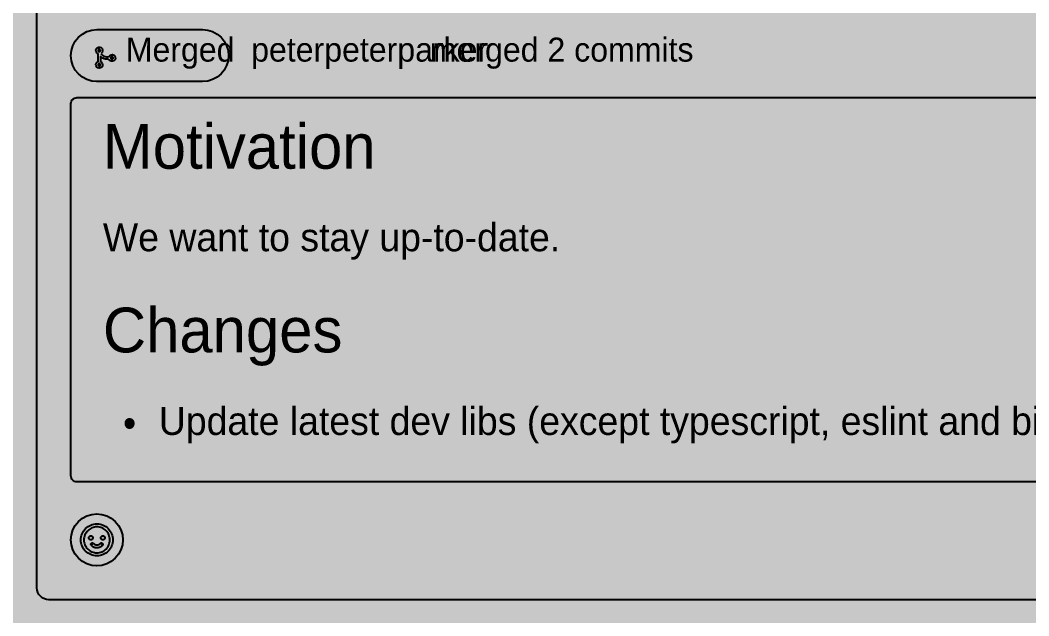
# Model space of a CAD drawing. Extents: x 0 to 2255, y 1 to 8699.
# Drawn here: x 336 to 840, y 6420 to 6718 of the extents above; entities that cross this region are included whole.
import ezdxf

# ---------------------------------------------------------------- set-up
doc = ezdxf.new("R2010")
doc.units = 0

msp = doc.modelspace()

# ---------------------------------------------------------------- hatches: boundary and pattern name
at = {"true_color": 0x0d1117}
for points in [[(0, 8699), (1280, 8699), (1280, 0.77), (0, 0.77)], [(0, 8635), (1280, 8635), (1280, 0.77), (0, 0.77)], [(350, 6825.13), (998.03, 6825.13), (998.03, 6825.13), (999.2, 6825.02), (1000.33, 6824.68), (1001.37, 6824.12), (1002.28, 6823.38), (1003.02, 6822.47), (1003.58, 6821.43), (1003.92, 6820.3), (1004.03, 6819.13), (1004.03, 6433.8), (1004.03, 6433.8), (1003.92, 6432.63), (1003.58, 6431.5), (1003.02, 6430.47), (1002.28, 6429.56), (1001.37, 6428.81), (1000.33, 6428.26), (999.2, 6427.92), (998.03, 6427.8), (350, 6427.8), (350, 6427.8), (348.83, 6427.92), (347.7, 6428.26), (346.67, 6428.81), (345.76, 6429.56), (345.01, 6430.47), (344.46, 6431.5), (344.12, 6432.63), (344, 6433.8), (344, 6819.13), (344, 6819.13), (344.12, 6820.3), (344.46, 6821.43), (345.01, 6822.47), (345.76, 6823.38), (346.67, 6824.12), (347.7, 6824.68), (348.83, 6825.02), (350, 6825.13)]]:
    msp.add_hatch(color=256, dxfattribs=at).paths.add_polyline_path(points, flags=0)
at = {"true_color": 0x010409}
msp.add_hatch(color=256, dxfattribs=at).paths.add_polyline_path([(0, 8635), (1280, 8635), (1280, 0.77), (0, 0.77)], flags=0)
at = {"true_color": 0x8957e5}
msp.add_hatch(color=256, dxfattribs=at).paths.add_polyline_path([(374, 6713.13), (426.93, 6713.13), (426.93, 6713.13), (429.47, 6712.88), (431.91, 6712.14), (434.16, 6710.94), (436.13, 6709.33), (437.74, 6707.36), (438.94, 6705.11), (439.68, 6702.67), (439.93, 6700.13), (439.93, 6700.13), (439.93, 6700.13), (439.68, 6697.6), (438.94, 6695.16), (437.74, 6692.91), (436.13, 6690.94), (434.16, 6689.32), (431.91, 6688.12), (429.47, 6687.38), (426.93, 6687.13), (374, 6687.13), (374, 6687.13), (371.46, 6687.38), (369.03, 6688.12), (366.78, 6689.32), (364.81, 6690.94), (363.19, 6692.91), (361.99, 6695.16), (361.25, 6697.6), (361, 6700.13), (361, 6700.13), (361, 6700.13), (361.25, 6702.67), (361.99, 6705.11), (363.19, 6707.36), (364.81, 6709.33), (366.78, 6710.94), (369.03, 6712.14), (371.46, 6712.88), (374, 6713.13)], flags=0)
at = {"true_color": 0xffffff}
h = msp.add_hatch(color=256, dxfattribs=at)
h.paths.add_polyline_path([(376.09, 6701.27), (376.46, 6700.69), (376.94, 6700.21), (377.51, 6699.84), (378.15, 6699.61), (378.83, 6699.51), (379.51, 6699.51), (380.06, 6699.72), (380.48, 6700.24), (381.08, 6700.56), (381.76, 6700.62), (382.4, 6700.41), (382.91, 6699.96), (383.2, 6699.35), (383.23, 6698.67), (382.98, 6698.03), (382.51, 6697.55), (381.88, 6697.29), (381.2, 6697.3), (380.58, 6697.57), (380.12, 6698.07), (379.64, 6698.38), (378.95, 6698.38), (378.27, 6698.43), (377.61, 6698.59), (376.98, 6698.85), (376.4, 6699.21), (375.88, 6699.66), (375.75, 6699.29), (375.75, 6698.61), (375.75, 6697.93), (375.75, 6697.24), (376.27, 6696.86), (376.69, 6696.33), (376.87, 6695.68), (376.78, 6695.01), (376.43, 6694.42), (375.87, 6694.03), (375.21, 6693.88), (374.54, 6694.01), (373.98, 6694.39), (373.61, 6694.96), (373.5, 6695.63), (373.66, 6696.29), (374.07, 6696.83), (374.62, 6697.2), (374.62, 6697.88), (374.62, 6698.56), (374.62, 6699.25), (374.62, 6699.93), (374.62, 6700.61), (374.45, 6701.18), (373.91, 6701.59), (373.58, 6702.19), (373.51, 6702.86), (373.71, 6703.51), (374.15, 6704.03), (374.76, 6704.33), (375.44, 6704.36), (376.08, 6704.13), (376.57, 6703.66), (376.84, 6703.04), (376.84, 6702.36), (376.58, 6701.74), (376.09, 6701.27)], flags=0)
h.paths.add_polyline_path([(375.19, 6695.01), (375.24, 6695.01), (375.3, 6695.02), (375.35, 6695.03), (375.4, 6695.05), (375.45, 6695.07), (375.5, 6695.1), (375.54, 6695.14), (375.59, 6695.17), (375.62, 6695.21), (375.66, 6695.26), (375.68, 6695.31), (375.71, 6695.36), (375.73, 6695.41), (375.74, 6695.46), (375.75, 6695.52), (375.75, 6695.57), (375.75, 6695.63), (375.74, 6695.68), (375.73, 6695.73), (375.71, 6695.79), (375.68, 6695.84), (375.66, 6695.88), (375.62, 6695.93), (375.59, 6695.97), (375.54, 6696.01), (375.5, 6696.04), (375.45, 6696.07), (375.4, 6696.09), (375.35, 6696.11), (375.3, 6696.12), (375.24, 6696.13), (375.19, 6696.13), (375.13, 6696.13), (375.08, 6696.12), (375.02, 6696.11), (374.97, 6696.09), (374.92, 6696.07), (374.88, 6696.04), (374.83, 6696.01), (374.79, 6695.97), (374.75, 6695.93), (374.72, 6695.88), (374.69, 6695.84), (374.67, 6695.79), (374.65, 6695.73), (374.64, 6695.68), (374.63, 6695.63), (374.62, 6695.57), (374.63, 6695.52), (374.64, 6695.46), (374.65, 6695.41), (374.67, 6695.36), (374.69, 6695.31), (374.72, 6695.26), (374.75, 6695.21), (374.79, 6695.17), (374.83, 6695.14), (374.88, 6695.1), (374.92, 6695.07), (374.97, 6695.05), (375.02, 6695.03), (375.08, 6695.02), (375.13, 6695.01), (375.19, 6695.01)], flags=0)
h.paths.add_polyline_path([(381.56, 6698.38), (381.62, 6698.39), (381.67, 6698.39), (381.73, 6698.41), (381.78, 6698.43), (381.83, 6698.45), (381.87, 6698.48), (381.92, 6698.51), (381.96, 6698.55), (382, 6698.59), (382.03, 6698.63), (382.06, 6698.68), (382.08, 6698.73), (382.1, 6698.78), (382.11, 6698.84), (382.12, 6698.89), (382.12, 6698.95), (382.12, 6699), (382.11, 6699.06), (382.1, 6699.11), (382.08, 6699.16), (382.06, 6699.21), (382.03, 6699.26), (382, 6699.3), (381.96, 6699.34), (381.92, 6699.38), (381.87, 6699.41), (381.83, 6699.44), (381.78, 6699.47), (381.73, 6699.48), (381.67, 6699.5), (381.62, 6699.51), (381.56, 6699.51), (381.51, 6699.51), (381.45, 6699.5), (381.4, 6699.48), (381.35, 6699.47), (381.3, 6699.44), (381.25, 6699.41), (381.21, 6699.38), (381.16, 6699.34), (381.13, 6699.3), (381.09, 6699.26), (381.07, 6699.21), (381.04, 6699.16), (381.02, 6699.11), (381.01, 6699.06), (381, 6699), (381, 6698.95), (381, 6698.89), (381.01, 6698.84), (381.02, 6698.78), (381.04, 6698.73), (381.07, 6698.68), (381.09, 6698.63), (381.13, 6698.59), (381.16, 6698.55), (381.21, 6698.51), (381.25, 6698.48), (381.3, 6698.45), (381.35, 6698.43), (381.4, 6698.41), (381.45, 6698.39), (381.51, 6698.39), (381.56, 6698.38)], flags=0)
h.paths.add_polyline_path([(375.75, 6702.7), (375.75, 6702.75), (375.74, 6702.81), (375.73, 6702.86), (375.71, 6702.91), (375.68, 6702.96), (375.65, 6703.01), (375.62, 6703.05), (375.58, 6703.09), (375.54, 6703.13), (375.5, 6703.16), (375.45, 6703.19), (375.4, 6703.21), (375.35, 6703.23), (375.3, 6703.25), (375.24, 6703.25), (375.19, 6703.26), (375.13, 6703.25), (375.08, 6703.25), (375.02, 6703.23), (374.97, 6703.21), (374.92, 6703.19), (374.87, 6703.16), (374.83, 6703.13), (374.79, 6703.09), (374.75, 6703.05), (374.72, 6703), (374.69, 6702.96), (374.67, 6702.91), (374.65, 6702.86), (374.64, 6702.8), (374.63, 6702.75), (374.62, 6702.69), (374.63, 6702.64), (374.64, 6702.58), (374.65, 6702.53), (374.67, 6702.48), (374.69, 6702.43), (374.72, 6702.38), (374.75, 6702.34), (374.79, 6702.29), (374.83, 6702.26), (374.88, 6702.23), (374.92, 6702.2), (374.97, 6702.17), (375.03, 6702.16), (375.08, 6702.14), (375.13, 6702.13), (375.19, 6702.13), (375.24, 6702.13), (375.3, 6702.14), (375.35, 6702.16), (375.4, 6702.18), (375.45, 6702.2), (375.5, 6702.23), (375.55, 6702.26), (375.59, 6702.3), (375.62, 6702.34), (375.66, 6702.38), (375.68, 6702.43), (375.71, 6702.48), (375.73, 6702.53), (375.74, 6702.59), (375.75, 6702.64), (375.75, 6702.7)], flags=0)
at = {"true_color": 0x151b23}
for points in [[(364, 6679.13), (984.03, 6679.13), (984.03, 6679.13), (984.62, 6679.08), (985.18, 6678.9), (985.7, 6678.63), (986.15, 6678.25), (986.53, 6677.8), (986.8, 6677.28), (986.98, 6676.72), (987.03, 6676.13), (987.03, 6489.8), (987.03, 6489.8), (986.98, 6489.21), (986.8, 6488.65), (986.53, 6488.13), (986.15, 6487.68), (985.7, 6487.31), (985.18, 6487.03), (984.62, 6486.86), (984.03, 6486.8), (364, 6486.8), (364, 6486.8), (363.41, 6486.86), (362.85, 6487.03), (362.33, 6487.31), (361.88, 6487.68), (361.51, 6488.13), (361.23, 6488.65), (361.06, 6489.21), (361, 6489.8), (361, 6676.13), (361, 6676.13), (361.06, 6676.72), (361.23, 6677.28), (361.51, 6677.8), (361.88, 6678.25), (362.33, 6678.63), (362.85, 6678.9), (363.41, 6679.08), (364, 6679.13)], [(374, 6470.8), (374, 6470.8), (374, 6470.8), (376.54, 6470.55), (378.97, 6469.81), (381.22, 6468.61), (383.19, 6466.99), (384.81, 6465.02), (386.01, 6462.77), (386.75, 6460.34), (387, 6457.8), (387, 6457.8), (387, 6457.8), (386.75, 6455.26), (386.01, 6452.83), (384.81, 6450.58), (383.19, 6448.61), (381.22, 6446.99), (378.97, 6445.79), (376.54, 6445.05), (374, 6444.8), (374, 6444.8), (374, 6444.8), (371.46, 6445.05), (369.03, 6445.79), (366.78, 6446.99), (364.81, 6448.61), (363.19, 6450.58), (361.99, 6452.83), (361.25, 6455.26), (361, 6457.8), (361, 6457.8), (361, 6457.8), (361.25, 6460.34), (361.99, 6462.77), (363.19, 6465.02), (364.81, 6466.99), (366.78, 6468.61), (369.03, 6469.81), (371.46, 6470.55), (374, 6470.8)]]:
    msp.add_hatch(color=256, dxfattribs=at).paths.add_polyline_path(points, flags=0)
at = {"true_color": 0x9198a1}
h = msp.add_hatch(color=256, dxfattribs=at)
h.paths.add_polyline_path([(374, 6465.8), (374.78, 6465.76), (375.56, 6465.65), (376.32, 6465.46), (377.06, 6465.19), (377.77, 6464.86), (378.44, 6464.45), (379.08, 6463.98), (379.66, 6463.46), (380.18, 6462.88), (380.65, 6462.24), (381.06, 6461.57), (381.39, 6460.86), (381.66, 6460.12), (381.85, 6459.36), (381.96, 6458.58), (382, 6457.8), (381.96, 6457.02), (381.85, 6456.24), (381.66, 6455.48), (381.39, 6454.74), (381.06, 6454.03), (380.65, 6453.36), (380.18, 6452.72), (379.66, 6452.14), (379.08, 6451.62), (378.44, 6451.15), (377.77, 6450.74), (377.06, 6450.41), (376.32, 6450.14), (375.56, 6449.95), (374.78, 6449.84), (374, 6449.8), (373.22, 6449.84), (372.44, 6449.95), (371.68, 6450.14), (370.94, 6450.41), (370.23, 6450.74), (369.56, 6451.15), (368.92, 6451.62), (368.34, 6452.14), (367.82, 6452.72), (367.35, 6453.36), (366.94, 6454.03), (366.61, 6454.74), (366.34, 6455.48), (366.15, 6456.24), (366.04, 6457.02), (366, 6457.8), (366.04, 6458.58), (366.15, 6459.36), (366.34, 6460.12), (366.61, 6460.86), (366.94, 6461.57), (367.35, 6462.24), (367.82, 6462.88), (368.34, 6463.46), (368.92, 6463.98), (369.56, 6464.45), (370.23, 6464.86), (370.94, 6465.19), (371.68, 6465.46), (372.44, 6465.65), (373.22, 6465.76), (374, 6465.8)], flags=0)
h.paths.add_polyline_path([(367.5, 6457.8), (367.53, 6457.16), (367.62, 6456.53), (367.78, 6455.91), (367.99, 6455.31), (368.27, 6454.74), (368.59, 6454.19), (368.98, 6453.68), (369.4, 6453.2), (369.88, 6452.78), (370.39, 6452.39), (370.94, 6452.07), (371.51, 6451.79), (372.11, 6451.58), (372.73, 6451.42), (373.36, 6451.33), (374, 6451.3), (374.64, 6451.33), (375.27, 6451.42), (375.89, 6451.58), (376.49, 6451.79), (377.06, 6452.07), (377.61, 6452.39), (378.12, 6452.78), (378.6, 6453.2), (379.02, 6453.68), (379.41, 6454.19), (379.73, 6454.74), (380.01, 6455.31), (380.22, 6455.91), (380.38, 6456.53), (380.47, 6457.16), (380.5, 6457.8), (380.47, 6458.44), (380.38, 6459.07), (380.22, 6459.69), (380.01, 6460.29), (379.73, 6460.86), (379.41, 6461.41), (379.02, 6461.92), (378.6, 6462.4), (378.12, 6462.82), (377.61, 6463.21), (377.06, 6463.53), (376.49, 6463.81), (375.89, 6464.02), (375.27, 6464.18), (374.64, 6464.27), (374, 6464.3), (373.36, 6464.27), (372.73, 6464.18), (372.11, 6464.02), (371.51, 6463.81), (370.94, 6463.53), (370.39, 6463.21), (369.88, 6462.82), (369.4, 6462.4), (368.98, 6461.92), (368.59, 6461.41), (368.27, 6460.86), (367.99, 6460.29), (367.78, 6459.69), (367.62, 6459.07), (367.53, 6458.44), (367.5, 6457.8)], flags=0)
h.paths.add_polyline_path([(371.32, 6456.16), (371.55, 6456.27), (371.81, 6456.3), (372.05, 6456.24), (372.27, 6456.09), (372.44, 6455.9), (372.63, 6455.73), (372.84, 6455.59), (373.08, 6455.48), (373.32, 6455.39), (373.57, 6455.34), (373.82, 6455.31), (374.08, 6455.3), (374.34, 6455.32), (374.59, 6455.37), (374.84, 6455.44), (375.07, 6455.55), (375.29, 6455.68), (375.49, 6455.84), (375.67, 6456.02), (375.86, 6456.19), (376.1, 6456.29), (376.35, 6456.3), (376.6, 6456.22), (376.8, 6456.07), (376.94, 6455.85), (377, 6455.6), (376.97, 6455.35), (376.86, 6455.12), (376.73, 6454.96), (376.56, 6454.77), (376.36, 6454.6), (376.16, 6454.45), (375.94, 6454.31), (375.71, 6454.19), (375.48, 6454.08), (375.24, 6453.99), (374.99, 6453.92), (374.74, 6453.86), (374.49, 6453.83), (374.23, 6453.8), (373.97, 6453.8), (373.72, 6453.81), (373.46, 6453.83), (373.21, 6453.88), (372.96, 6453.94), (372.71, 6454.01), (372.47, 6454.1), (372.24, 6454.21), (372.01, 6454.34), (371.8, 6454.48), (371.6, 6454.64), (371.41, 6454.81), (371.23, 6455), (371.22, 6455.18), (371.43, 6455.33), (371.64, 6455.48), (371.65, 6455.48), (371.43, 6455.33), (371.22, 6455.18), (371.06, 6455.25), (371, 6455.5), (371.03, 6455.75), (371.14, 6455.98), (371.32, 6456.16)], flags=0)
h.paths.add_polyline_path([(378, 6458.8), (378, 6458.7), (377.98, 6458.6), (377.96, 6458.51), (377.92, 6458.42), (377.88, 6458.33), (377.83, 6458.24), (377.77, 6458.17), (377.71, 6458.09), (377.63, 6458.03), (377.56, 6457.97), (377.47, 6457.92), (377.38, 6457.88), (377.29, 6457.84), (377.2, 6457.82), (377.1, 6457.8), (377, 6457.8), (376.9, 6457.8), (376.8, 6457.82), (376.71, 6457.84), (376.62, 6457.88), (376.53, 6457.92), (376.44, 6457.97), (376.37, 6458.03), (376.29, 6458.09), (376.23, 6458.17), (376.17, 6458.24), (376.12, 6458.33), (376.08, 6458.42), (376.04, 6458.51), (376.02, 6458.6), (376, 6458.7), (376, 6458.8), (376, 6458.9), (376.02, 6459), (376.04, 6459.09), (376.08, 6459.18), (376.12, 6459.27), (376.17, 6459.36), (376.23, 6459.43), (376.29, 6459.51), (376.37, 6459.57), (376.44, 6459.63), (376.53, 6459.68), (376.62, 6459.72), (376.71, 6459.76), (376.8, 6459.78), (376.9, 6459.8), (377, 6459.8), (377.1, 6459.8), (377.2, 6459.78), (377.29, 6459.76), (377.38, 6459.72), (377.47, 6459.68), (377.56, 6459.63), (377.63, 6459.57), (377.71, 6459.51), (377.77, 6459.43), (377.83, 6459.36), (377.88, 6459.27), (377.92, 6459.18), (377.96, 6459.09), (377.98, 6459), (378, 6458.9), (378, 6458.8)], flags=0)
h.paths.add_polyline_path([(371, 6457.8), (370.9, 6457.8), (370.8, 6457.82), (370.71, 6457.84), (370.62, 6457.88), (370.53, 6457.92), (370.44, 6457.97), (370.37, 6458.03), (370.29, 6458.09), (370.23, 6458.17), (370.17, 6458.24), (370.12, 6458.33), (370.08, 6458.42), (370.04, 6458.51), (370.02, 6458.6), (370, 6458.7), (370, 6458.8), (370, 6458.9), (370.02, 6459), (370.04, 6459.09), (370.08, 6459.18), (370.12, 6459.27), (370.17, 6459.36), (370.23, 6459.43), (370.29, 6459.51), (370.37, 6459.57), (370.44, 6459.63), (370.53, 6459.68), (370.62, 6459.72), (370.71, 6459.76), (370.8, 6459.78), (370.9, 6459.8), (371, 6459.8), (371.1, 6459.8), (371.2, 6459.78), (371.29, 6459.76), (371.38, 6459.72), (371.47, 6459.68), (371.56, 6459.63), (371.63, 6459.57), (371.71, 6459.51), (371.77, 6459.43), (371.83, 6459.36), (371.88, 6459.27), (371.92, 6459.18), (371.96, 6459.09), (371.98, 6459), (372, 6458.9), (372, 6458.8), (372, 6458.7), (371.98, 6458.6), (371.96, 6458.51), (371.92, 6458.42), (371.88, 6458.33), (371.83, 6458.24), (371.77, 6458.17), (371.71, 6458.09), (371.63, 6458.03), (371.56, 6457.97), (371.47, 6457.92), (371.38, 6457.88), (371.29, 6457.84), (371.2, 6457.82), (371.1, 6457.8), (371, 6457.8)], flags=0)
h.paths.add_polyline_path([(376.25, 6455.55), (376.27, 6455.54), (376.29, 6455.52), (376.31, 6455.51), (376.32, 6455.5), (376.34, 6455.49), (376.36, 6455.47), (376.38, 6455.46), (376.4, 6455.45), (376.42, 6455.43), (376.44, 6455.42), (376.45, 6455.41), (376.47, 6455.39), (376.49, 6455.38), (376.51, 6455.37), (376.53, 6455.36), (376.55, 6455.34), (376.56, 6455.33), (376.58, 6455.32), (376.6, 6455.3), (376.62, 6455.29), (376.64, 6455.28), (376.66, 6455.26), (376.68, 6455.25), (376.69, 6455.24), (376.71, 6455.23), (376.73, 6455.21), (376.75, 6455.2), (376.77, 6455.19), (376.79, 6455.17), (376.8, 6455.16), (376.82, 6455.15), (376.84, 6455.13), (376.82, 6455.15), (376.8, 6455.16), (376.79, 6455.17), (376.77, 6455.19), (376.75, 6455.2), (376.73, 6455.21), (376.71, 6455.23), (376.69, 6455.24), (376.68, 6455.25), (376.66, 6455.26), (376.64, 6455.28), (376.62, 6455.29), (376.6, 6455.3), (376.58, 6455.32), (376.56, 6455.33), (376.55, 6455.34), (376.53, 6455.36), (376.51, 6455.37), (376.49, 6455.38), (376.47, 6455.39), (376.45, 6455.41), (376.44, 6455.42), (376.42, 6455.43), (376.4, 6455.45), (376.38, 6455.46), (376.36, 6455.47), (376.34, 6455.49), (376.32, 6455.5), (376.31, 6455.51), (376.29, 6455.52), (376.27, 6455.54), (376.25, 6455.55)], flags=0)

# ---------------------------------------------------------------- linework, layer by layer
at = {"true_color": 0x3d444d}
msp.add_lwpolyline([(998.03, 6427.8), (350, 6427.8), (350, 6427.8), (348.83, 6427.92), (347.7, 6428.26), (346.67, 6428.81), (345.76, 6429.56), (345.01, 6430.47), (344.46, 6431.5), (344.12, 6432.63), (344, 6433.8), (344, 6819.13), (344, 6819.13), (344.12, 6820.3), (344.46, 6821.43), (345.01, 6822.47), (345.76, 6823.38), (346.67, 6824.12), (347.7, 6824.68), (348.83, 6825.02), (350, 6825.13), (350, 6825.13), (998.03, 6825.13)], dxfattribs=at)
at = {"true_color": 0x8957e5}
msp.add_lwpolyline([(374, 6713.13), (426.93, 6713.13), (426.93, 6713.13), (429.47, 6712.88), (431.91, 6712.14), (434.16, 6710.94), (436.13, 6709.33), (437.74, 6707.36), (438.94, 6705.11), (439.68, 6702.67), (439.93, 6700.13), (439.93, 6700.13), (439.93, 6700.13), (439.68, 6697.6), (438.94, 6695.16), (437.74, 6692.91), (436.13, 6690.94), (434.16, 6689.32), (431.91, 6688.12), (429.47, 6687.38), (426.93, 6687.13), (374, 6687.13), (374, 6687.13), (371.46, 6687.38), (369.03, 6688.12), (366.78, 6689.32), (364.81, 6690.94), (363.19, 6692.91), (361.99, 6695.16), (361.25, 6697.6), (361, 6700.13), (361, 6700.13), (361, 6700.13), (361.25, 6702.67), (361.99, 6705.11), (363.19, 6707.36), (364.81, 6709.33), (366.78, 6710.94), (369.03, 6712.14), (371.46, 6712.88), (374, 6713.13)], close=True, dxfattribs=at)
at = {"true_color": 0xffffff}
for points in [[(376.09, 6701.27), (376.46, 6700.69), (376.94, 6700.21), (377.51, 6699.84), (378.15, 6699.61), (378.83, 6699.51), (379.51, 6699.51), (380.06, 6699.72), (380.48, 6700.24), (381.08, 6700.56), (381.76, 6700.62), (382.4, 6700.41), (382.91, 6699.96), (383.2, 6699.35), (383.23, 6698.67), (382.98, 6698.03), (382.51, 6697.55), (381.88, 6697.29), (381.2, 6697.3), (380.58, 6697.57), (380.12, 6698.07), (379.64, 6698.38), (378.95, 6698.38), (378.27, 6698.43), (377.61, 6698.59), (376.98, 6698.85), (376.4, 6699.21), (375.88, 6699.66), (375.75, 6699.29), (375.75, 6698.61), (375.75, 6697.93), (375.75, 6697.24), (376.27, 6696.86), (376.69, 6696.33), (376.87, 6695.68), (376.78, 6695.01), (376.43, 6694.42), (375.87, 6694.03), (375.21, 6693.88), (374.54, 6694.01), (373.98, 6694.39), (373.61, 6694.96), (373.5, 6695.63), (373.66, 6696.29), (374.07, 6696.83), (374.62, 6697.2), (374.62, 6697.88), (374.62, 6698.56), (374.62, 6699.25), (374.62, 6699.93), (374.62, 6700.61), (374.45, 6701.18), (373.91, 6701.59), (373.58, 6702.19), (373.51, 6702.86), (373.71, 6703.51), (374.15, 6704.03), (374.76, 6704.33), (375.44, 6704.36), (376.08, 6704.13), (376.57, 6703.66), (376.84, 6703.04), (376.84, 6702.36), (376.58, 6701.74), (376.09, 6701.27)], [(375.75, 6702.7), (375.75, 6702.75), (375.74, 6702.81), (375.73, 6702.86), (375.71, 6702.91), (375.68, 6702.96), (375.65, 6703.01), (375.62, 6703.05), (375.58, 6703.09), (375.54, 6703.13), (375.5, 6703.16), (375.45, 6703.19), (375.4, 6703.21), (375.35, 6703.23), (375.3, 6703.25), (375.24, 6703.25), (375.19, 6703.26), (375.13, 6703.25), (375.08, 6703.25), (375.02, 6703.23), (374.97, 6703.21), (374.92, 6703.19), (374.87, 6703.16), (374.83, 6703.13), (374.79, 6703.09), (374.75, 6703.05), (374.72, 6703), (374.69, 6702.96), (374.67, 6702.91), (374.65, 6702.86), (374.64, 6702.8), (374.63, 6702.75), (374.62, 6702.69), (374.63, 6702.64), (374.64, 6702.58), (374.65, 6702.53), (374.67, 6702.48), (374.69, 6702.43), (374.72, 6702.38), (374.75, 6702.34), (374.79, 6702.29), (374.83, 6702.26), (374.88, 6702.23), (374.92, 6702.2), (374.97, 6702.17), (375.03, 6702.16), (375.08, 6702.14), (375.13, 6702.13), (375.19, 6702.13), (375.24, 6702.13), (375.3, 6702.14), (375.35, 6702.16), (375.4, 6702.18), (375.45, 6702.2), (375.5, 6702.23), (375.55, 6702.26), (375.59, 6702.3), (375.62, 6702.34), (375.66, 6702.38), (375.68, 6702.43), (375.71, 6702.48), (375.73, 6702.53), (375.74, 6702.59), (375.75, 6702.64), (375.75, 6702.7)], [(375.19, 6695.01), (375.24, 6695.01), (375.3, 6695.02), (375.35, 6695.03), (375.4, 6695.05), (375.45, 6695.07), (375.5, 6695.1), (375.54, 6695.14), (375.59, 6695.17), (375.62, 6695.21), (375.66, 6695.26), (375.68, 6695.31), (375.71, 6695.36), (375.73, 6695.41), (375.74, 6695.46), (375.75, 6695.52), (375.75, 6695.57), (375.75, 6695.63), (375.74, 6695.68), (375.73, 6695.73), (375.71, 6695.79), (375.68, 6695.84), (375.66, 6695.88), (375.62, 6695.93), (375.59, 6695.97), (375.54, 6696.01), (375.5, 6696.04), (375.45, 6696.07), (375.4, 6696.09), (375.35, 6696.11), (375.3, 6696.12), (375.24, 6696.13), (375.19, 6696.13), (375.13, 6696.13), (375.08, 6696.12), (375.02, 6696.11), (374.97, 6696.09), (374.92, 6696.07), (374.88, 6696.04), (374.83, 6696.01), (374.79, 6695.97), (374.75, 6695.93), (374.72, 6695.88), (374.69, 6695.84), (374.67, 6695.79), (374.65, 6695.73), (374.64, 6695.68), (374.63, 6695.63), (374.62, 6695.57), (374.63, 6695.52), (374.64, 6695.46), (374.65, 6695.41), (374.67, 6695.36), (374.69, 6695.31), (374.72, 6695.26), (374.75, 6695.21), (374.79, 6695.17), (374.83, 6695.14), (374.88, 6695.1), (374.92, 6695.07), (374.97, 6695.05), (375.02, 6695.03), (375.08, 6695.02), (375.13, 6695.01), (375.19, 6695.01)], [(381.56, 6698.38), (381.62, 6698.39), (381.67, 6698.39), (381.73, 6698.41), (381.78, 6698.43), (381.83, 6698.45), (381.87, 6698.48), (381.92, 6698.51), (381.96, 6698.55), (382, 6698.59), (382.03, 6698.63), (382.06, 6698.68), (382.08, 6698.73), (382.1, 6698.78), (382.11, 6698.84), (382.12, 6698.89), (382.12, 6698.95), (382.12, 6699), (382.11, 6699.06), (382.1, 6699.11), (382.08, 6699.16), (382.06, 6699.21), (382.03, 6699.26), (382, 6699.3), (381.96, 6699.34), (381.92, 6699.38), (381.87, 6699.41), (381.83, 6699.44), (381.78, 6699.47), (381.73, 6699.48), (381.67, 6699.5), (381.62, 6699.51), (381.56, 6699.51), (381.51, 6699.51), (381.45, 6699.5), (381.4, 6699.48), (381.35, 6699.47), (381.3, 6699.44), (381.25, 6699.41), (381.21, 6699.38), (381.16, 6699.34), (381.13, 6699.3), (381.09, 6699.26), (381.07, 6699.21), (381.04, 6699.16), (381.02, 6699.11), (381.01, 6699.06), (381, 6699), (381, 6698.95), (381, 6698.89), (381.01, 6698.84), (381.02, 6698.78), (381.04, 6698.73), (381.07, 6698.68), (381.09, 6698.63), (381.13, 6698.59), (381.16, 6698.55), (381.21, 6698.51), (381.25, 6698.48), (381.3, 6698.45), (381.35, 6698.43), (381.4, 6698.41), (381.45, 6698.39), (381.51, 6698.39), (381.56, 6698.38)]]:
    msp.add_lwpolyline(points, close=True, dxfattribs=at)
at = {"true_color": 0x151b23}
msp.add_lwpolyline([(984.03, 6486.8), (364, 6486.8), (364, 6486.8), (363.41, 6486.86), (362.85, 6487.03), (362.33, 6487.31), (361.88, 6487.68), (361.51, 6488.13), (361.23, 6488.65), (361.06, 6489.21), (361, 6489.8), (361, 6676.13), (361, 6676.13), (361.06, 6676.72), (361.23, 6677.28), (361.51, 6677.8), (361.88, 6678.25), (362.33, 6678.63), (362.85, 6678.9), (363.41, 6679.08), (364, 6679.13), (364, 6679.13), (984.03, 6679.13)], dxfattribs=at)
at = {"true_color": 0x3d444d}
msp.add_lwpolyline([(374, 6470.8), (374, 6470.8), (374, 6470.8), (376.54, 6470.55), (378.97, 6469.81), (381.22, 6468.61), (383.19, 6466.99), (384.81, 6465.02), (386.01, 6462.77), (386.75, 6460.34), (387, 6457.8), (387, 6457.8), (387, 6457.8), (386.75, 6455.26), (386.01, 6452.83), (384.81, 6450.58), (383.19, 6448.61), (381.22, 6446.99), (378.97, 6445.79), (376.54, 6445.05), (374, 6444.8), (374, 6444.8), (374, 6444.8), (371.46, 6445.05), (369.03, 6445.79), (366.78, 6446.99), (364.81, 6448.61), (363.19, 6450.58), (361.99, 6452.83), (361.25, 6455.26), (361, 6457.8), (361, 6457.8), (361, 6457.8), (361.25, 6460.34), (361.99, 6462.77), (363.19, 6465.02), (364.81, 6466.99), (366.78, 6468.61), (369.03, 6469.81), (371.46, 6470.55), (374, 6470.8)], close=True, dxfattribs=at)
at = {"true_color": 0x9198a1}
for points in [[(374, 6465.8), (374.78, 6465.76), (375.56, 6465.65), (376.32, 6465.46), (377.06, 6465.19), (377.77, 6464.86), (378.44, 6464.45), (379.08, 6463.98), (379.66, 6463.46), (380.18, 6462.88), (380.65, 6462.24), (381.06, 6461.57), (381.39, 6460.86), (381.66, 6460.12), (381.85, 6459.36), (381.96, 6458.58), (382, 6457.8), (381.96, 6457.02), (381.85, 6456.24), (381.66, 6455.48), (381.39, 6454.74), (381.06, 6454.03), (380.65, 6453.36), (380.18, 6452.72), (379.66, 6452.14), (379.08, 6451.62), (378.44, 6451.15), (377.77, 6450.74), (377.06, 6450.41), (376.32, 6450.14), (375.56, 6449.95), (374.78, 6449.84), (374, 6449.8), (373.22, 6449.84), (372.44, 6449.95), (371.68, 6450.14), (370.94, 6450.41), (370.23, 6450.74), (369.56, 6451.15), (368.92, 6451.62), (368.34, 6452.14), (367.82, 6452.72), (367.35, 6453.36), (366.94, 6454.03), (366.61, 6454.74), (366.34, 6455.48), (366.15, 6456.24), (366.04, 6457.02), (366, 6457.8), (366.04, 6458.58), (366.15, 6459.36), (366.34, 6460.12), (366.61, 6460.86), (366.94, 6461.57), (367.35, 6462.24), (367.82, 6462.88), (368.34, 6463.46), (368.92, 6463.98), (369.56, 6464.45), (370.23, 6464.86), (370.94, 6465.19), (371.68, 6465.46), (372.44, 6465.65), (373.22, 6465.76), (374, 6465.8)], [(367.5, 6457.8), (367.53, 6457.16), (367.62, 6456.53), (367.78, 6455.91), (367.99, 6455.31), (368.27, 6454.74), (368.59, 6454.19), (368.98, 6453.68), (369.4, 6453.2), (369.88, 6452.78), (370.39, 6452.39), (370.94, 6452.07), (371.51, 6451.79), (372.11, 6451.58), (372.73, 6451.42), (373.36, 6451.33), (374, 6451.3), (374.64, 6451.33), (375.27, 6451.42), (375.89, 6451.58), (376.49, 6451.79), (377.06, 6452.07), (377.61, 6452.39), (378.12, 6452.78), (378.6, 6453.2), (379.02, 6453.68), (379.41, 6454.19), (379.73, 6454.74), (380.01, 6455.31), (380.22, 6455.91), (380.38, 6456.53), (380.47, 6457.16), (380.5, 6457.8), (380.47, 6458.44), (380.38, 6459.07), (380.22, 6459.69), (380.01, 6460.29), (379.73, 6460.86), (379.41, 6461.41), (379.02, 6461.92), (378.6, 6462.4), (378.12, 6462.82), (377.61, 6463.21), (377.06, 6463.53), (376.49, 6463.81), (375.89, 6464.02), (375.27, 6464.18), (374.64, 6464.27), (374, 6464.3), (373.36, 6464.27), (372.73, 6464.18), (372.11, 6464.02), (371.51, 6463.81), (370.94, 6463.53), (370.39, 6463.21), (369.88, 6462.82), (369.4, 6462.4), (368.98, 6461.92), (368.59, 6461.41), (368.27, 6460.86), (367.99, 6460.29), (367.78, 6459.69), (367.62, 6459.07), (367.53, 6458.44), (367.5, 6457.8)], [(371, 6457.8), (370.9, 6457.8), (370.8, 6457.82), (370.71, 6457.84), (370.62, 6457.88), (370.53, 6457.92), (370.44, 6457.97), (370.37, 6458.03), (370.29, 6458.09), (370.23, 6458.17), (370.17, 6458.24), (370.12, 6458.33), (370.08, 6458.42), (370.04, 6458.51), (370.02, 6458.6), (370, 6458.7), (370, 6458.8), (370, 6458.9), (370.02, 6459), (370.04, 6459.09), (370.08, 6459.18), (370.12, 6459.27), (370.17, 6459.36), (370.23, 6459.43), (370.29, 6459.51), (370.37, 6459.57), (370.44, 6459.63), (370.53, 6459.68), (370.62, 6459.72), (370.71, 6459.76), (370.8, 6459.78), (370.9, 6459.8), (371, 6459.8), (371.1, 6459.8), (371.2, 6459.78), (371.29, 6459.76), (371.38, 6459.72), (371.47, 6459.68), (371.56, 6459.63), (371.63, 6459.57), (371.71, 6459.51), (371.77, 6459.43), (371.83, 6459.36), (371.88, 6459.27), (371.92, 6459.18), (371.96, 6459.09), (371.98, 6459), (372, 6458.9), (372, 6458.8), (372, 6458.7), (371.98, 6458.6), (371.96, 6458.51), (371.92, 6458.42), (371.88, 6458.33), (371.83, 6458.24), (371.77, 6458.17), (371.71, 6458.09), (371.63, 6458.03), (371.56, 6457.97), (371.47, 6457.92), (371.38, 6457.88), (371.29, 6457.84), (371.2, 6457.82), (371.1, 6457.8), (371, 6457.8)], [(378, 6458.8), (378, 6458.7), (377.98, 6458.6), (377.96, 6458.51), (377.92, 6458.42), (377.88, 6458.33), (377.83, 6458.24), (377.77, 6458.17), (377.71, 6458.09), (377.63, 6458.03), (377.56, 6457.97), (377.47, 6457.92), (377.38, 6457.88), (377.29, 6457.84), (377.2, 6457.82), (377.1, 6457.8), (377, 6457.8), (376.9, 6457.8), (376.8, 6457.82), (376.71, 6457.84), (376.62, 6457.88), (376.53, 6457.92), (376.44, 6457.97), (376.37, 6458.03), (376.29, 6458.09), (376.23, 6458.17), (376.17, 6458.24), (376.12, 6458.33), (376.08, 6458.42), (376.04, 6458.51), (376.02, 6458.6), (376, 6458.7), (376, 6458.8), (376, 6458.9), (376.02, 6459), (376.04, 6459.09), (376.08, 6459.18), (376.12, 6459.27), (376.17, 6459.36), (376.23, 6459.43), (376.29, 6459.51), (376.37, 6459.57), (376.44, 6459.63), (376.53, 6459.68), (376.62, 6459.72), (376.71, 6459.76), (376.8, 6459.78), (376.9, 6459.8), (377, 6459.8), (377.1, 6459.8), (377.2, 6459.78), (377.29, 6459.76), (377.38, 6459.72), (377.47, 6459.68), (377.56, 6459.63), (377.63, 6459.57), (377.71, 6459.51), (377.77, 6459.43), (377.83, 6459.36), (377.88, 6459.27), (377.92, 6459.18), (377.96, 6459.09), (377.98, 6459), (378, 6458.9), (378, 6458.8)], [(371.32, 6456.16), (371.55, 6456.27), (371.81, 6456.3), (372.05, 6456.24), (372.27, 6456.09), (372.44, 6455.9), (372.63, 6455.73), (372.84, 6455.59), (373.08, 6455.48), (373.32, 6455.39), (373.57, 6455.34), (373.82, 6455.31), (374.08, 6455.3), (374.34, 6455.32), (374.59, 6455.37), (374.84, 6455.44), (375.07, 6455.55), (375.29, 6455.68), (375.49, 6455.84), (375.67, 6456.02), (375.86, 6456.19), (376.1, 6456.29), (376.35, 6456.3), (376.6, 6456.22), (376.8, 6456.07), (376.94, 6455.85), (377, 6455.6), (376.97, 6455.35), (376.86, 6455.12), (376.73, 6454.96), (376.56, 6454.77), (376.36, 6454.6), (376.16, 6454.45), (375.94, 6454.31), (375.71, 6454.19), (375.48, 6454.08), (375.24, 6453.99), (374.99, 6453.92), (374.74, 6453.86), (374.49, 6453.83), (374.23, 6453.8), (373.97, 6453.8), (373.72, 6453.81), (373.46, 6453.83), (373.21, 6453.88), (372.96, 6453.94), (372.71, 6454.01), (372.47, 6454.1), (372.24, 6454.21), (372.01, 6454.34), (371.8, 6454.48), (371.6, 6454.64), (371.41, 6454.81), (371.23, 6455), (371.22, 6455.18), (371.43, 6455.33), (371.64, 6455.48), (371.65, 6455.48), (371.43, 6455.33), (371.22, 6455.18), (371.06, 6455.25), (371, 6455.5), (371.03, 6455.75), (371.14, 6455.98), (371.32, 6456.16)], [(376.25, 6455.55), (376.27, 6455.54), (376.29, 6455.52), (376.31, 6455.51), (376.32, 6455.5), (376.34, 6455.49), (376.36, 6455.47), (376.38, 6455.46), (376.4, 6455.45), (376.42, 6455.43), (376.44, 6455.42), (376.45, 6455.41), (376.47, 6455.39), (376.49, 6455.38), (376.51, 6455.37), (376.53, 6455.36), (376.55, 6455.34), (376.56, 6455.33), (376.58, 6455.32), (376.6, 6455.3), (376.62, 6455.29), (376.64, 6455.28), (376.66, 6455.26), (376.68, 6455.25), (376.69, 6455.24), (376.71, 6455.23), (376.73, 6455.21), (376.75, 6455.2), (376.77, 6455.19), (376.79, 6455.17), (376.8, 6455.16), (376.82, 6455.15), (376.84, 6455.13), (376.82, 6455.15), (376.8, 6455.16), (376.79, 6455.17), (376.77, 6455.19), (376.75, 6455.2), (376.73, 6455.21), (376.71, 6455.23), (376.69, 6455.24), (376.68, 6455.25), (376.66, 6455.26), (376.64, 6455.28), (376.62, 6455.29), (376.6, 6455.3), (376.58, 6455.32), (376.56, 6455.33), (376.55, 6455.34), (376.53, 6455.36), (376.51, 6455.37), (376.49, 6455.38), (376.47, 6455.39), (376.45, 6455.41), (376.44, 6455.42), (376.42, 6455.43), (376.4, 6455.45), (376.38, 6455.46), (376.36, 6455.47), (376.34, 6455.49), (376.32, 6455.5), (376.31, 6455.51), (376.29, 6455.52), (376.27, 6455.54), (376.25, 6455.55)]]:
    msp.add_lwpolyline(points, close=True, dxfattribs=at)

# ---------------------------------------------------------------- texts
at = {"true_color": 0xffffff}
msp.add_text(' Merged', height=12, dxfattribs=at).set_placement((384, 6697.13))
at = {"true_color": 0x9198a1}
for s, p in [('peterpeterparker', (451.22, 6697.13)), ('merged 2 commits', (540.65, 6697.13))]:
    msp.add_text(s, height=12, dxfattribs=at).set_placement(p)
at = {"true_color": 0xf0f6fc}
for s, height, p in [('Motivation', 22.4, (377, 6643.53)), ('We want to stay up-to-date.', 14, (377, 6602.22)), ('Changes', 22.4, (377, 6551.62)), ('Update latest dev libs (except typescript, eslint and bindgen - will do those two separatly)', 14, (405, 6510.3)), ('•', 14, (387.08, 6509.3))]:
    msp.add_text(s, height=height, dxfattribs=at).set_placement(p)

doc.saveas('drawing.dxf')
